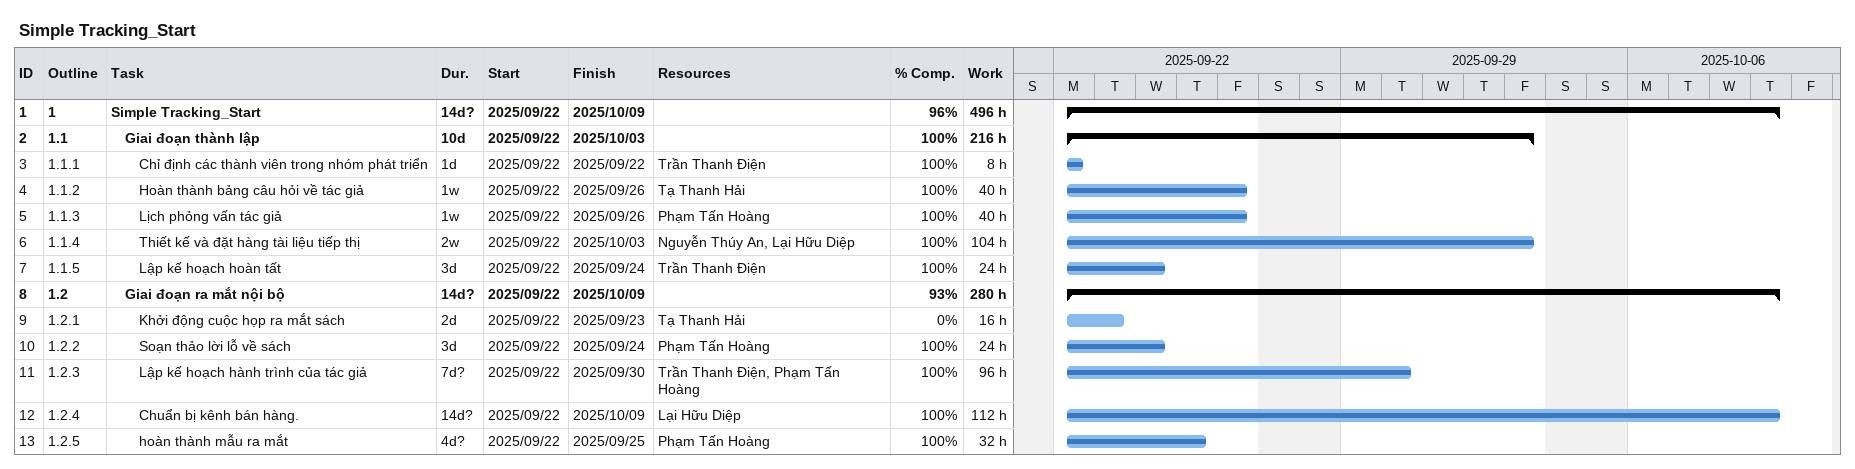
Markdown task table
Simple Tracking_Start

| ID | WBS | Task | Duration | Start | Finish | Resources | % complete | Work (h) |
|---|---|---|---|---|---|---|---|---|
| 1 | 1 | **Simple Tracking_Start** | 14d? | 2025-09-22 | 2025-10-09 |  | 96 | 496 |
| 2 | 1.1 | **Giai đoạn thành lập** | 10d | 2025-09-22 | 2025-10-03 |  | 100 | 216 |
| 3 | 1.1.1 | Chỉ định các thành viên trong nhóm phát triển | 1d | 2025-09-22 | 2025-09-22 | Trần Thanh Điện | 100 | 8 |
| 4 | 1.1.2 | Hoàn thành bảng câu hỏi về tác giả | 1w | 2025-09-22 | 2025-09-26 | Tạ Thanh Hải | 100 | 40 |
| 5 | 1.1.3 | Lịch phỏng vấn tác giả | 1w | 2025-09-22 | 2025-09-26 | Phạm Tấn Hoàng | 100 | 40 |
| 6 | 1.1.4 | Thiết kế và đặt hàng tài liệu tiếp thị | 2w | 2025-09-22 | 2025-10-03 | Nguyễn Thúy An, Lại Hữu Diệp | 100 | 104 |
| 7 | 1.1.5 | Lập kế hoạch hoàn tất | 3d | 2025-09-22 | 2025-09-24 | Trần Thanh Điện | 100 | 24 |
| 8 | 1.2 | **Giai đoạn ra mắt nội bộ** | 14d? | 2025-09-22 | 2025-10-09 |  | 93 | 280 |
| 9 | 1.2.1 | Khởi động cuộc họp ra mắt sách | 2d | 2025-09-22 | 2025-09-23 | Tạ Thanh Hải | 0 | 16 |
| 10 | 1.2.2 | Soạn thảo lời lỗ về sách | 3d | 2025-09-22 | 2025-09-24 | Phạm Tấn Hoàng | 100 | 24 |
| 11 | 1.2.3 | Lập kế hoạch hành trình của tác giả | 7d? | 2025-09-22 | 2025-09-30 | Trần Thanh Điện, Phạm Tấn Hoàng | 100 | 96 |
| 12 | 1.2.4 | Chuẩn bị kênh bán hàng. | 14d? | 2025-09-22 | 2025-10-09 | Lại Hữu Diệp | 100 | 112 |
| 13 | 1.2.5 | hoàn thành mẫu ra mắt | 4d? | 2025-09-22 | 2025-09-25 | Phạm Tấn Hoàng | 100 | 32 |
